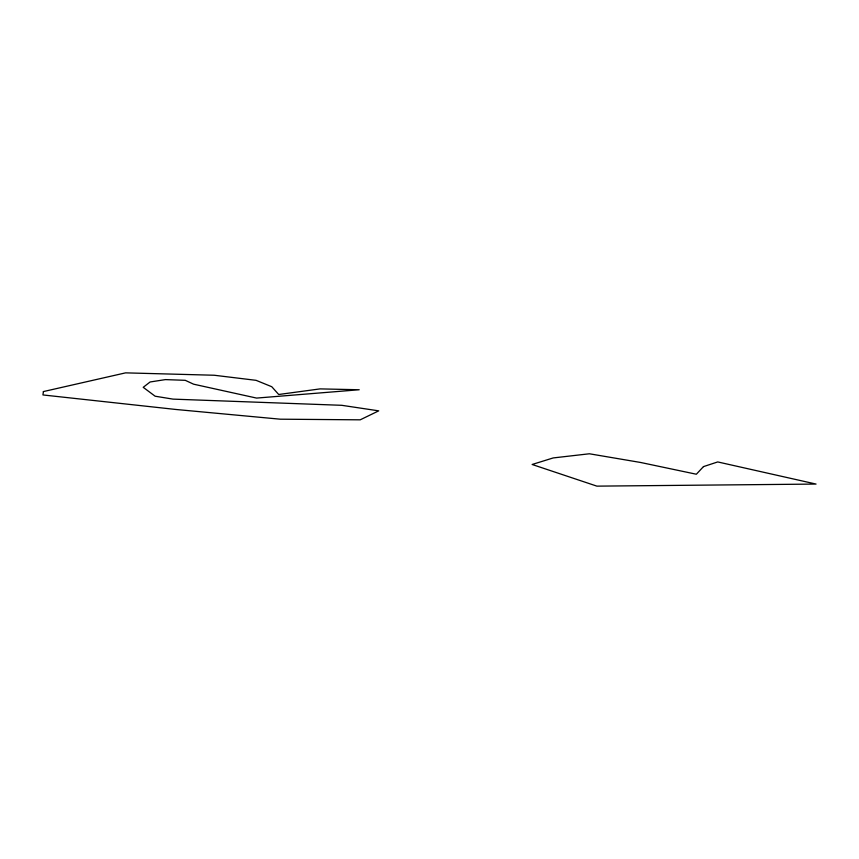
<?xml version="1.0" encoding="UTF-8"?>
<svg xmlns="http://www.w3.org/2000/svg" width="859" height="859" viewBox="0 0 859 859"><rect width="100%" height="100%" fill="white"/><g stroke="black" fill="none" stroke-linecap="round" stroke-linejoin="round"><path stroke-width="1.29" d="M43.39 391.575L42.95 394.947L175.805 409.464L280.259 419.192L360.211 419.826L378.712 410.849L341.753 405.308L173.003 399.124L155.135 396.214L143.217 387.323L150.11 381.976L165.411 379.603L185.254 380.322L193.608 384.188L256.583 398.082L359.223 389.75L320.106 388.891L278.703 394.496L271.766 386.722L256.079 380.333L214.192 375.243L125.597 372.86L43.39 391.575M703.478 466.609L696.359 474.232L640.61 462.475L589.381 453.777L553.217 457.933L532.14 464.483L596.898 486.14L816.05 484.068L717.727 461.938L703.478 466.609"/></g></svg>
